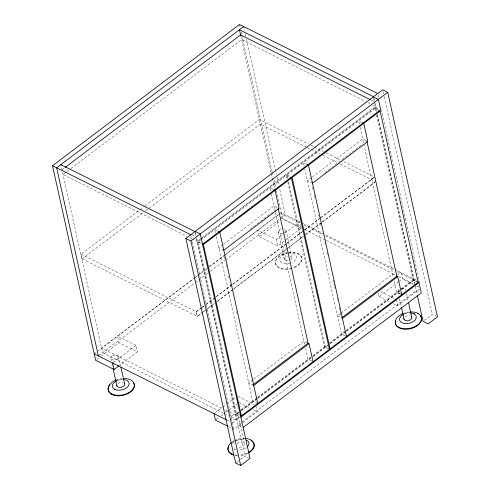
<?xml version="1.0" encoding="UTF-8"?>
<svg xmlns="http://www.w3.org/2000/svg" width="490" height="490" viewBox="0 0 490 490"><rect width="100%" height="100%" fill="white"/><g stroke="black" fill="none" stroke-linecap="round" stroke-linejoin="round"><path stroke-width="0.37" stroke-dasharray="2.45 1.84" d="M284.794 232.456L285.388 231.923A4 2.432 -12.5 0 0 284.114 228.695M117.986 383.462L118.047 383.413A4 2.432 -12.5 0 1 122.819 382.457M290.858 259.81L291.452 259.277A4 2.432 -12.5 0 0 290.178 256.05M231.133 416.469L231.782 415.881A4 2.432 -12.5 0 1 236.976 415.061A4 2.432 -12.5 0 1 237.828 418.154L237.178 418.742A4 2.432 -12.5 0 1 231.611 419.397M399.148 289.474L398.493 290.062A4 2.432 -12.5 0 0 400.704 293.424M237.197 443.824L237.846 443.236A4 2.432 -12.5 0 1 243.04 442.409A4 2.432 -12.5 0 1 243.891 445.508L243.242 446.096A4 2.432 -12.5 0 1 237.675 446.751M405.15 316.877L405.212 316.828A4 2.432 -12.5 0 1 409.983 315.872M62.01 169.791L64.447 167.948M66.089 172.137L63.039 174.434L186.868 236.266M66.695 171.678L70.352 168.915M70.964 168.45L241.619 39.555L365.448 101.387M202.86 312.295L197.372 316.442L82.038 258.849L81.009 254.206L144.532 206.229M145.144 205.763L259.357 119.499L308.437 144.005M82.038 258.849L143.117 212.715M145.561 210.871L148.617 208.562M149.223 208.103L260.386 124.142L306.74 147.288M201.396 238.171L197.127 241.392L193.023 239.341M202.003 237.711L375.708 106.508L372.97 105.142M200.526 239.426L197.476 241.735L202.542 244.265M201.133 238.967L375.591 107.206L379.389 109.099M239.5 414.901L236.333 413.315L198.346 241.974L200.165 240.602M200.771 240.149L286.356 175.506L289.523 177.086M287.881 178.703L287.054 174.979L375.058 108.504L378.225 110.091M222.968 244.467L218.718 247.683L223.783 250.212M223.575 244.008L273.996 205.929L279.067 208.458M311.677 177.472L307.42 180.681L312.491 183.211M312.283 177.013L362.704 138.927L366.502 140.826M250.2 229.106L278.142 207.999M324.931 172.658L362.594 144.213M194.793 277.665L101.54 348.096L223.997 409.248M195.4 277.205L198.45 274.902M199.056 274.443L206.982 268.459M209.42 266.615L225.265 254.647M225.878 254.188L280.121 213.217M94.215 353.854L193.501 278.859M194.107 278.4L206.896 268.74M209.334 266.897L223.954 255.86M224.561 255.4L278.81 214.424M279.386 213.995L281.211 212.611L300.407 222.197M98.962 355.471L194.604 283.232M195.21 282.773L198.26 280.47M198.867 280.011L208.011 273.102M210.437 271.27L225.075 260.214M225.663 259.767L279.325 219.244M279.876 218.822L285.358 214.681L279.398 187.811M96.842 359.397L100.438 356.683M101.038 356.23L119.021 342.645L137.451 351.851L119.468 365.43M284.292 240.945L277.695 245.925L276.268 239.469L257.838 230.269L259.265 236.719L279.643 221.327M113.245 362.6L136.018 345.401L137.451 351.851M276.268 239.469L284.059 233.583M284.659 233.136L299.641 221.817L301.074 228.267L284.892 240.492M201.702 307.573L196.208 311.726L197.237 316.369L214.338 303.451M202.303 307.12L205.365 304.805M205.959 304.364L213.916 298.349M216.317 296.536L232.242 284.506M232.775 284.108L286.601 243.45M287.018 243.132L302.483 231.458M304.694 229.786L320.54 217.817M320.803 217.615L374.789 176.841M81.009 254.206L196.343 311.793L201.219 308.112M201.831 307.653L205.488 304.89M206.094 304.431L214.02 298.447M216.458 296.603L232.303 284.635M232.915 284.175L286.552 243.665M287.158 243.205L302.397 231.696M304.835 229.853L320.074 218.344M320.68 217.885L374.924 176.915M217.352 301.179L303.286 236.272M305.344 234.716L375.818 181.49M203.466 311.836L206.517 309.533M207.123 309.074L214.442 303.549M217.487 301.246L232.726 289.737M233.332 289.278L286.969 248.767M287.581 248.308L303.426 236.339M305.864 234.496L321.71 222.527M322.322 222.068L374.734 182.476M252.944 379.683L248.693 382.898L253.759 385.428M253.55 379.223L303.971 341.144L307.775 343.043M340.434 313.6L337.396 315.897L341.542 317.967M341.04 313.141L392.68 274.143L396.827 276.213M215.214 412.77L222.411 407.337M223.011 406.884L226.006 404.618M226.607 404.17L234.998 397.831M397.421 275.153L401.016 272.434L402.443 278.89L413.364 284.341M216.047 419.673L218.448 417.86M220.843 416.053L225.039 412.88M225.639 412.427L228.634 410.167M229.234 409.714L237.025 403.827M378.274 292.959L379.07 296.542L398.248 282.056M398.848 281.603L402.443 278.89M236.333 413.315L238.759 411.484M241.184 409.652L256.95 397.745M257.556 397.286L312.216 356.003M312.822 355.544L324.337 346.846L328.141 348.745M288.543 181.68L325.041 346.32L326.861 344.942M329.28 343.11L345.652 330.744M346.265 330.291L400.318 289.461M400.924 289.002L413.046 279.845L416.849 281.744M238.857 412.317L235.806 414.62L240.872 417.149M241.294 410.473L257.152 398.493M257.764 398.033L312.663 356.573M313.269 356.108L327.908 345.052M330.352 343.208L345.603 331.693M346.21 331.228L401.108 289.768M401.72 289.308L413.915 280.09M238.673 412.752L235.629 415.055L224.683 409.591M241.111 410.914L256.962 398.946M257.569 398.48L312.424 357.051M313.03 356.591L327.663 345.542M330.101 343.698L345.946 331.73M346.553 331.271L401.408 289.841M402.021 289.382L414.209 280.17M232.45 422.876L240.314 416.935M241.141 422.637L238.091 424.94L241.895 426.839M241.754 422.178L416.206 290.411L420.01 292.31M228.42 426.6L233.877 429.326L242.268 422.993M242.869 422.539L257.256 411.674L256.141 406.657M393.403 303.702L397.5 305.748L419.679 288.996M236.192 462.529L239.696 459.877M240.284 459.436L244.957 455.908L248.761 457.807M424.242 320.497L432.419 314.317L436.223 316.215M294.086 253.912L294.57 254.083M234.073 449.012L234.563 449.183M371.261 100.156L374.679 101.865L376.847 111.634M368.186 102.753L370.238 103.776M361.865 122.445L358.698 120.865L359.525 124.589M311.162 145.365L313.888 146.724M314.568 147.067L323.431 151.49M326.156 152.856L341.156 160.34M343.882 161.706L373.87 176.682M307.42 147.631L320.368 154.093M323.1 155.459L339.454 163.623M340.14 163.966L375.585 181.668M306.587 164.199L303.414 162.619L304.241 166.343M287.054 174.979L289.59 176.241M273.157 189.446L269.99 187.866L270.792 191.48M303.145 223.563L394.132 268.998M394.818 269.341L419.446 281.64L381.385 109.95M280.807 213.56L299.96 223.121M304.063 225.173L322.536 234.398M325.274 235.764L394.37 270.266M397.108 271.632L417.088 281.67M281.15 217.86L301.675 228.107M304.413 229.473L325.617 240.063M326.303 240.406L395.399 274.908M398.817 276.617L415.238 284.819M301.074 228.267L282.638 219.061L276.244 190.218M416.782 286.044L418.827 287.067M400.483 294.104L396.686 292.205L394.04 280.286M380.369 291.452L395.387 298.955M259.265 236.719L277.695 245.925M379.07 296.542L389.991 301.993M217.879 231.2L214.712 229.62L215.539 233.344M191.994 234.698L195.412 236.407M189.599 237.638L192.337 239.004M198.346 241.974L201.519 243.561M345.205 335.858L341.401 333.96L304.903 169.326M325.041 346.32L327.577 347.582M311.781 361.106L307.977 359.207L305.411 347.643M257.764 403.49L252.693 400.961L216.151 236.119M136.018 345.401L117.588 336.195L119.021 342.645M238.073 396.361L254.457 404.544M238.826 402.468L249.747 407.925M253.159 409.628L257.256 411.674M223.661 413.211L102.569 352.745L60.864 164.634M224.34 413.548L228.45 415.6M231.182 416.966L236.658 419.697L196.11 236.811M226.974 420.144L229.718 421.516M382.984 91.312L383.48 93.547M384.142 96.53L432.419 314.317M378.072 95.017L378.733 98.006M373.864 98.196L374.525 101.185M377.508 114.623L414.944 283.49M373.466 97.626L374.623 102.851M374.77 103.519L376.608 111.8M377.269 114.783L414.736 283.777M415.3 286.325L417.119 294.527M375.058 108.504L375.885 112.235M376.547 115.211L413.046 279.845M406.498 293.51L408.299 301.644M398.009 291.991L398.664 294.949M399.485 298.649L401.12 306.042M360.138 127.369L363.696 143.411M363.819 143.956L393.476 277.757M396.073 299.292L397.5 305.748M312.565 187.235L313.061 189.477M314.384 195.455L314.88 197.691M318.69 214.877L319.186 217.119M320.509 223.091L321.011 225.333M324.815 242.513L325.317 244.755M326.971 252.228L327.632 255.217M333.096 279.87L333.764 282.853M333.929 283.6L334.425 285.842M334.59 286.589L335.087 288.831M337.236 298.545L337.567 300.039M339.227 307.506L339.889 310.495M340.054 311.242L340.55 313.484M340.715 314.231L341.212 316.473M286.356 175.506L287.011 178.489M287.838 182.213L324.337 346.846M301.27 256.699L301.381 257.201M297.914 253.453L298.024 253.949M243.653 26.57L244.645 31.048M245.306 34.037L245.802 36.272M246.47 39.261L276.421 174.373M277.083 177.362L278.737 184.822M285.872 229.988L291.936 257.342M239.506 24.5L240.167 27.483M241.16 31.966L241.656 34.202M241.821 34.949L272.109 171.555M272.275 172.302L273.267 176.78M273.928 179.769L275.582 187.235M240.884 36.236L271.221 173.074M271.387 173.821L274.529 188.001M271.313 193.826L275.319 211.907M275.441 212.446L304.676 344.305M278.204 232.168L284.267 259.522M275.858 264.331L275.968 264.827M224.353 256.478L224.849 258.714M226.172 264.692L226.674 266.934M228.659 275.901L229.155 278.142M230.478 284.114L230.98 286.356M236.609 311.756L237.105 313.998M249.03 367.782L249.361 369.276M238.318 416.224L244.381 443.573M195.516 232.885L196.012 235.139M196.662 238.048L244.957 455.908M194.953 231.586L195.945 236.064M190.745 234.765L191.737 239.243M192.399 242.232L233.877 429.326M196.343 311.793L197.372 316.442M118.513 356.401L120.644 366.012M110.844 358.576L111.334 360.799M111.99 363.752L112.645 366.71M287.979 260.919A4 2.432 -12.5 0 1 284.757 257.593L285.407 256.999A4 2.432 -12.5 0 1 287.201 256.154M282.938 233.363A4 2.432 -12.5 0 1 278.841 232.958A4 2.432 -12.5 0 1 278.694 230.239L279.343 229.651A4 2.432 -12.5 0 1 281.138 228.799M288.659 252.27A13.328 8.11 -12.5 0 1 301.546 257.507A13.328 8.11 -12.5 0 1 292.53 267.822M291.868 268.03A13.328 8.11 -12.5 0 1 275.637 263.73A13.328 8.11 -12.5 0 1 287.287 252.497M288.769 252.767A13.328 8.11 -12.5 0 1 301.656 258.003A13.328 8.11 -12.5 0 1 292.64 268.318M291.979 268.532A13.328 8.11 -12.5 0 1 275.748 264.226A13.328 8.11 -12.5 0 1 287.397 252.993M288.163 253.159A8.526 5.188 -12.5 0 1 296.23 255.994A8.526 5.188 -12.5 0 1 292.248 262.444M290.221 263.24A8.526 5.188 -12.5 0 1 279.821 260.447A8.526 5.188 -12.5 0 1 287.434 253.275M247.597 453.52A13.328 8.11 -12.5 0 1 239.653 455.627M237.626 455.663A13.328 8.11 -12.5 0 1 235.071 455.382M231.905 442.642A13.328 8.11 -12.5 0 1 234.049 441.276M234.637 440.969A13.328 8.11 -12.5 0 1 244.608 438.826M247.487 453.017A13.328 8.11 -12.5 0 1 239.543 455.13M237.515 455.161A13.328 8.11 -12.5 0 1 234.361 454.757M232.291 441.784A13.328 8.11 -12.5 0 1 233.938 440.773M234.526 440.473A13.328 8.11 -12.5 0 1 244.498 438.329M246.439 447.609A8.526 5.188 -12.5 0 1 238.311 450.053M236.29 449.789A8.526 5.188 -12.5 0 1 233.24 448.264M232.67 443.909A8.526 5.188 -12.5 0 1 234.649 441.723M236.4 440.651A8.526 5.188 -12.5 0 1 244.798 439.536M400.943 288.622A4 2.432 -12.5 0 1 405.781 290.441M405.175 313.318A13.328 8.11 -12.5 0 1 409.946 312.455M403.117 313.514A13.328 8.11 -12.5 0 1 409.836 311.952M404.409 313.943A8.526 5.188 -12.5 0 1 409.426 312.865M115.432 380.865A13.328 8.11 -12.5 0 1 122.776 379.04M115.946 380.099A13.328 8.11 -12.5 0 1 122.665 378.537M117.245 380.528A8.526 5.188 -12.5 0 1 122.261 379.45M111.983 356.059L111.328 356.647A4 2.432 -12.5 0 0 112.186 359.74A4 2.432 -12.5 0 0 117.373 358.919L118.023 358.331A4 2.432 -12.5 0 0 117.171 355.238A4 2.432 -12.5 0 0 111.983 356.059"/><path stroke-width="0.73" d="M118.868 365.883L114.078 369.503L95.642 360.303L52.51 165.736L239.506 24.5L377.741 93.529M243.653 26.57L56.656 167.807L98.361 355.924M65.06 167.488L240.59 34.913L370.575 99.813M195.185 231.409L200.257 233.944L250.029 458.438L240.676 465.5L235.604 462.97L185.839 238.471L382.653 89.817L387.719 92.353L437.49 316.846L428.138 323.908L423.072 321.379L417.284 295.274M185.839 238.471L190.904 241.007L387.719 92.353M202.542 244.265L380.657 109.736L378.372 99.415L373.3 96.879M202.15 243.873L203.417 244.51L291.421 178.035L329.409 349.376L241.405 415.845L240.137 415.214M380.13 111.04L292.126 177.509L330.107 348.849L418.111 282.375L380.13 111.04L378.862 110.403M223.783 250.212L279.067 208.458L275.062 190.396L273.794 189.765M312.491 183.211L367.77 141.457L363.764 123.394L362.502 122.763M252.84 384.969L308.118 343.214L278.308 208.746M341.542 317.967L396.827 276.213L366.851 140.998M253.759 385.428L309.043 343.674L313.043 361.736M342.467 318.427L397.745 276.672L401.751 294.735M240.872 417.149L418.987 282.62L421.277 292.947L243.163 427.476M413.891 313.735L414.375 313.906M114.274 389.189L114.758 389.36A8.526 5.188 -12.5 0 0 127.988 386.518A8.526 5.188 -12.5 0 0 122.972 379.456M373.533 96.708L239.445 29.749L240.768 35.721M307.218 164.518L308.486 165.148L346.473 336.489M290.154 177.405L291.421 178.035M417.719 281.989L418.987 282.62M396.477 276.042L397.745 276.672M218.509 231.519L219.777 232.15L257.764 403.49M60.864 164.634L194.953 231.586M52.51 165.736L190.745 234.765M328.839 348.212L330.107 348.849M307.775 343.043L309.043 343.674M94.215 353.854L226.307 419.808M227.734 426.263L215.447 420.126L214.02 413.676M417.719 313.275L417.829 313.778M408.464 302.379L411.741 317.165M401.451 307.518L404.072 319.345M203.417 244.51L241.405 415.845M190.904 241.007L240.676 465.5M231.66 453.807L231.77 454.31M120.969 367.488L124.576 383.75M112.645 363.053L114.078 369.503M113.135 368.927L116.908 385.93M111.855 393.985L111.965 394.481M245.153 438.366A13.328 8.11 -12.5 0 1 253.985 443.738A13.328 8.11 -12.5 0 1 248.644 452.399M233.638 454.573A13.328 8.11 -12.5 0 1 231.2 442.617M251.045 440.498A13.328 8.11 -12.5 0 1 248.755 452.895M233.748 455.069A13.328 8.11 -12.5 0 1 228.463 446.788M246.525 440.149A8.526 5.188 -12.5 0 1 247.787 446.341M411.38 316.613A4 2.432 -12.5 0 1 411.257 319.1L410.602 319.688A4 2.432 -12.5 0 1 406.29 320.73A4 2.432 -12.5 0 1 403.968 318.721M410.516 311.922A13.328 8.11 -12.5 0 1 419.918 322.677A13.328 8.11 -12.5 0 1 398.701 327.234A13.328 8.11 -12.5 0 1 403.117 313.514M410.142 312.871A8.526 5.188 -12.5 0 1 415.152 319.933A8.526 5.188 -12.5 0 1 401.923 322.775A8.526 5.188 -12.5 0 1 403.76 314.243M420.414 315.774A13.328 8.11 -12.5 0 1 410.099 328.784A13.328 8.11 -12.5 0 1 395.565 321.115M124.215 383.198A4 2.432 -12.5 0 1 124.086 385.685L123.437 386.273A4 2.432 -12.5 0 1 119.119 387.314A4 2.432 -12.5 0 1 116.804 385.305M123.351 378.507A13.328 8.11 -12.5 0 1 132.747 389.262A13.328 8.11 -12.5 0 1 111.536 393.819A13.328 8.11 -12.5 0 1 115.946 380.099M133.249 382.359A13.328 8.11 -12.5 0 1 122.935 395.369A13.328 8.11 -12.5 0 1 108.4 387.7M108.658 386.965A13.328 8.11 -12.5 0 1 109.993 384.803M114.758 389.36A8.526 5.188 -12.5 0 1 116.596 380.828"/></g></svg>
